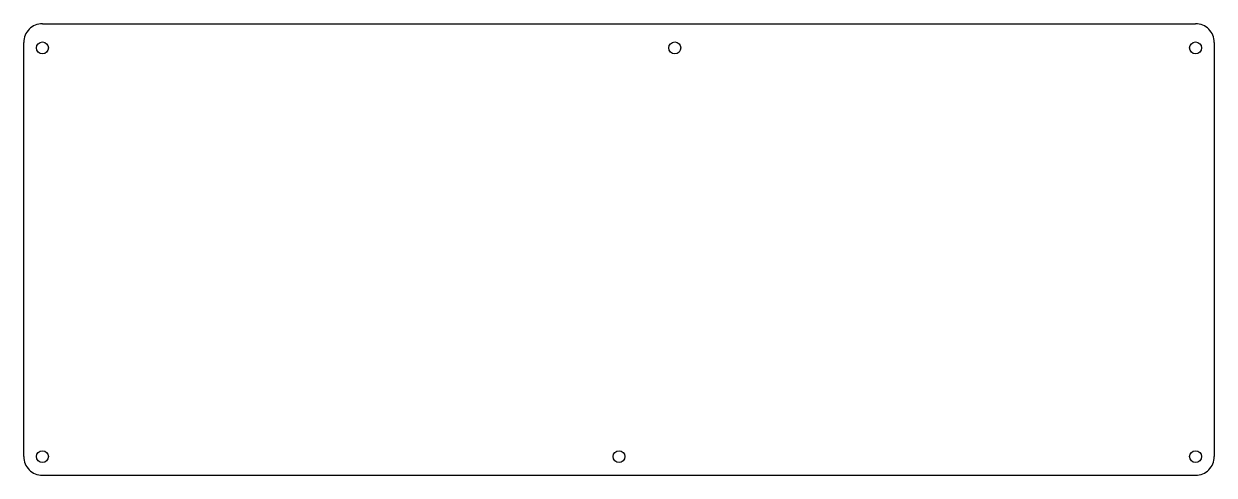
# Model space of a CAD drawing. Header units: millimetres. Extents: x 0 to 320, y 0 to 122.
import ezdxf

# ---------------------------------------------------------------- set-up
doc = ezdxf.new("R2010")
doc.units = ezdxf.units.MM
doc.layers.get('0').update_dxf_attribs({"linetype": 'CONTINUOUS'})

msp = doc.modelspace()

# ---------------------------------------------------------------- linework, layer by layer
for p, q in [((5, 121.5022), (315, 121.5022)), ((0, 5.0022), (0, 116.5022)), ((320, 116.5022), (320, 5.0022)), ((5, 0.0022), (315, 0.0022))]:
    msp.add_line(p, q)
for centre in [(5, 115.0022), (175, 115.0022), (315, 115.0022), (5, 5.0022), (160, 5.0022), (315, 5.0022)]:
    msp.add_circle(centre, 1.6)
for points in [[(1.464466, 120.037734), (0.526784, 119.100052), (0, 117.828282), (0, 116.5022)], [(5, 121.5022), (3.673918, 121.5022), (2.402148, 120.975416), (1.464466, 120.037734)], [(318.535534, 120.037734), (317.597852, 120.975416), (316.326082, 121.5022), (315, 121.5022)], [(320, 116.5022), (320, 117.828282), (319.473216, 119.100052), (318.535534, 120.037734)], [(0, 5.0022), (0, 3.676118), (0.526784, 2.404348), (1.464466, 1.466666)], [(318.535534, 1.466666), (319.473216, 2.404348), (320, 3.676118), (320, 5.0022)], [(1.464466, 1.466666), (2.402148, 0.528984), (3.673918, 0.0022), (5, 0.0022)], [(315, 0.0022), (316.326082, 0.0022), (317.597852, 0.528984), (318.535534, 1.466666)]]:
    msp.add_open_spline(points, degree=3)

doc.saveas('drawing.dxf')
